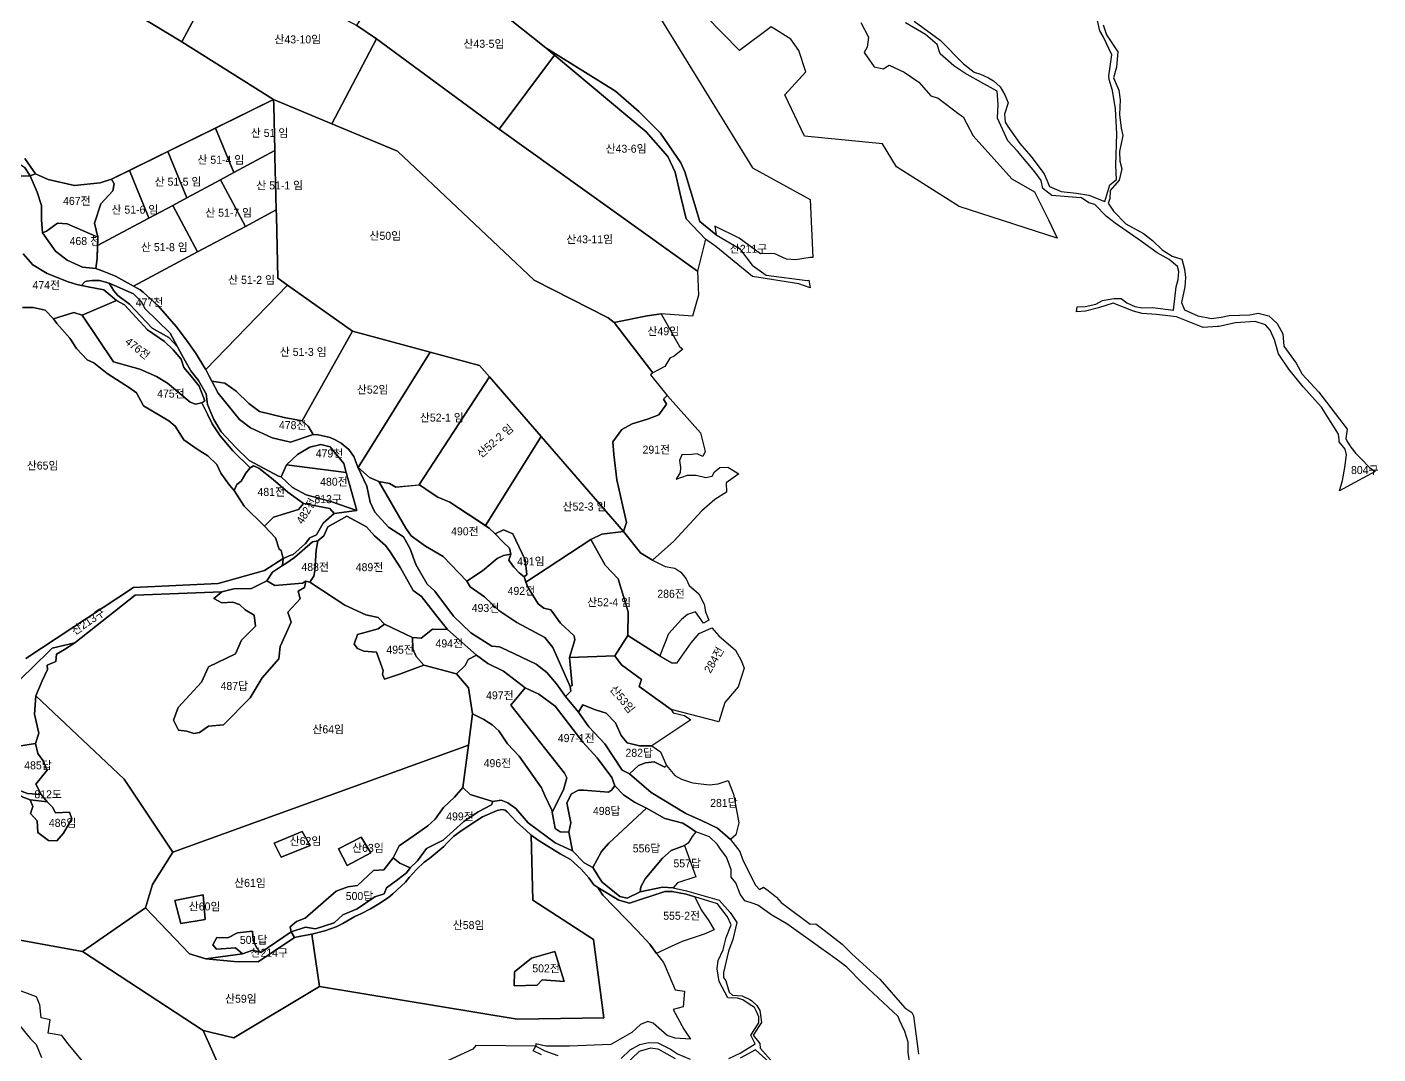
# Model space of a CAD drawing. Header units: metres. Extents: x 425810 to 429904, y 275710 to 280356.
# Drawn here: x 429060 to 429904, y 276705 to 277347 of the extents above; entities that cross this region are included whole.
import ezdxf

# ---------------------------------------------------------------- set-up
doc = ezdxf.new("R2010")
doc.units = ezdxf.units.M
doc.layers.add('00_지번', color=6, linetype='Continuous')
doc.layers.add('00_지적', color=6, linetype='Continuous')
doc.styles.get("Standard").update_dxf_attribs({"font": ''})
doc.styles.get('Standard').set_extended_font_data('Gulim')

msp = doc.modelspace()

# ---------------------------------------------------------------- linework, layer by layer
at = {"layer": '00_지적', "linetype": 'Continuous', "flags": 128}
for points in [[(429174.48, 277396.73), (429184.98, 277390.99), (429156.31, 277337.44), (429108.51, 277366.6), (429135.3, 277418.18), (429174.48, 277396.73)], [(429298.59, 277401.66), (429383.93, 277333.75), (429389.29, 277329.27), (429354.68, 277282.9), (429278.06, 277339.38), (429265.77, 277347.63), (429298.59, 277401.66)], [(429184.98, 277390.99), (429265.77, 277347.63), (429278.06, 277339.38), (429250.13, 277286.38), (429213.75, 277301.47), (429156.31, 277337.44), (429184.98, 277390.99)], [(429278.06, 277339.38), (429354.68, 277282.9), (429478.66, 277194.33), (429479.23, 277179.27), (429475.43, 277166.16), (429455.87, 277167.65), (429447.09, 277166.34), (429426.64, 277162.32), (429422.77, 277165.04), (429376.58, 277188.56), (429291.21, 277269.34), (429250.13, 277286.38), (429278.06, 277339.38)], [(429389.29, 277329.27), (429383.93, 277333.75), (429427.37, 277306.65), (429442.25, 277293.78), (429455.56, 277280.55), (429468.21, 277262.04), (429470.63, 277256.27), (429480.07, 277225.38), (429490.32, 277216.96), (429504.81, 277208.49), (429512.81, 277198.07), (429521.56, 277191.83), (429547.19, 277188.49), (429548.1, 277188.56), (429549.11, 277183.87), (429541.9, 277186.45), (429513.01, 277190.99), (429490, 277209.62), (429483.57, 277214.22), (429471.51, 277226.88), (429468.22, 277240.77), (429464.69, 277256.15), (429460.1, 277265.87), (429446.5, 277281.39), (429389.29, 277329.27)], [(429354.68, 277282.9), (429389.29, 277329.27), (429446.5, 277281.39), (429460.1, 277265.87), (429464.69, 277256.15), (429468.22, 277240.77), (429471.51, 277226.88), (429483.57, 277214.22), (429478.66, 277194.33), (429354.68, 277282.9)], [(429177.51, 277283.68), (429213.75, 277301.47), (429213.83, 277297.97), (429214.51, 277269.56), (429188.96, 277255.87), (429177.51, 277283.68)], [(429214.51, 277269.56), (429213.83, 277297.97), (429213.75, 277301.47), (429250.13, 277286.38), (429291.21, 277269.34), (429376.58, 277188.56), (429422.77, 277165.04), (429426.64, 277162.32), (429450.79, 277130.84), (429449.32, 277129.55), (429459.67, 277116.71), (429457.31, 277114.36), (429459.19, 277111.16), (429454.52, 277104.56), (429447.33, 277101.83), (429437.71, 277098.83), (429431.43, 277095.33), (429425.67, 277087.67), (429426.35, 277079.87), (429428.26, 277063.99), (429434.32, 277037.22), (429432.27, 277031.7), (429380.85, 277091.02), (429348.63, 277128.19), (429342.36, 277135.43), (429311.67, 277143.69), (429263.03, 277156.78), (429222.45, 277185.57), (429216.42, 277189.85), (429215.49, 277228.92), (429215.4, 277232.54), (429214.6, 277265.89), (429214.56, 277267.72), (429214.51, 277269.56)], [(429147.63, 277269), (429177.51, 277283.68), (429188.96, 277255.87), (429180.55, 277251.37), (429159.54, 277240.12), (429159.53, 277240.11), (429147.63, 277269)], [(429123.59, 277257.2), (429147.63, 277269), (429159.53, 277240.11), (429150.68, 277235.38), (429135.86, 277227.44), (429135.24, 277228.95), (429123.59, 277257.2)], [(429180.55, 277251.37), (429188.96, 277255.87), (429214.51, 277269.56), (429214.56, 277267.72), (429214.6, 277265.89), (429215.4, 277232.54), (429196.13, 277222.26), (429180.55, 277251.37)], [(429061.7, 277253.88), (429064.88, 277255.16), (429072.81, 277251.64), (429089.27, 277247.84), (429105.38, 277249.48), (429112.41, 277251.71), (429114.19, 277248.82), (429113.22, 277244.5), (429105.69, 277236.31), (429101.9, 277224.31), (429103.87, 277215.43), (429084.78, 277223.81), (429078.74, 277224.36), (429071.81, 277219.36), (429069.28, 277218.25), (429068.78, 277226.44), (429068.62, 277235.33), (429065.94, 277243.64), (429061.7, 277253.88)], [(429135.86, 277227.44), (429103.71, 277210.23), (429103.87, 277215.43), (429101.9, 277224.31), (429105.69, 277236.31), (429113.22, 277244.5), (429114.19, 277248.82), (429112.41, 277251.71), (429123.59, 277257.2), (429135.24, 277228.95), (429135.86, 277227.44)], [(429150.68, 277235.38), (429159.53, 277240.11), (429159.54, 277240.12), (429180.55, 277251.37), (429196.13, 277222.26), (429166.26, 277206.27), (429150.68, 277235.38)], [(429103.71, 277210.23), (429135.86, 277227.44), (429150.68, 277235.38), (429166.26, 277206.27), (429126.2, 277184.82), (429114.85, 277191.07), (429106.69, 277194.57), (429102.65, 277196.05), (429103.47, 277202.12), (429103.71, 277210.23)], [(429126.2, 277184.82), (429166.26, 277206.27), (429196.13, 277222.26), (429215.4, 277232.54), (429215.49, 277228.92), (429216.42, 277189.85), (429222.45, 277185.57), (429171.45, 277132.84), (429171.27, 277133.17), (429164.83, 277143.33), (429159.28, 277151.28), (429152.77, 277159.63), (429141.6, 277172.64), (429132.27, 277181.14), (429130.3, 277182.55), (429126.2, 277184.82)], [(429103.87, 277215.43), (429103.47, 277202.12), (429102.65, 277196.05), (429094.37, 277196.75), (429084.74, 277201.07), (429077.49, 277206.78), (429069.28, 277218.25), (429071.81, 277219.36), (429078.74, 277224.36), (429084.78, 277223.81), (429103.87, 277215.43)], [(429110.95, 277186.81), (429113.83, 277182.1), (429116.39, 277179), (429123.71, 277173.6), (429137.77, 277158.66), (429148.22, 277152.83), (429153.66, 277147.08), (429156.63, 277141.53), (429162.08, 277132.07), (429164.27, 277129.04), (429166.84, 277126.05), (429171.61, 277117.61), (429172.41, 277111.06), (429176.36, 277101.7), (429180.87, 277093.97), (429189.91, 277084.43), (429198.53, 277076.03), (429216.72, 277066.34), (429218.56, 277065.75), (429225.5, 277059.06), (429234.14, 277054.65), (429249.44, 277050.43), (429265.73, 277044.69), (429251.48, 277042.96), (429248.89, 277046.02), (429232.47, 277049.08), (429222.61, 277056.25), (429213.5, 277064.21), (429204.55, 277071.29), (429201.12, 277072.61), (429199.08, 277071.46), (429188.33, 277082.06), (429180.33, 277091.35), (429175.26, 277098.94), (429172.7, 277104.54), (429168.93, 277112.05), (429170.68, 277113.33), (429167.3, 277122.4), (429162.21, 277128.75), (429157.56, 277134.18), (429155.96, 277139.22), (429150.97, 277145.11), (429145.46, 277150.33), (429134.86, 277157.54), (429120.57, 277173.19), (429115.67, 277175.92), (429107.6, 277182.67), (429097.86, 277184.43), (429093.69, 277185.39), (429095.8, 277187.6), (429096.91, 277188.08), (429100.36, 277188.47), (429105.05, 277188.37), (429110.95, 277186.81)], [(429153.66, 277147.08), (429148.22, 277152.83), (429137.77, 277158.66), (429123.71, 277173.6), (429116.39, 277179), (429113.83, 277182.1), (429110.95, 277186.81), (429126.16, 277180.19), (429131.2, 277175.13), (429133.28, 277170.97), (429149.06, 277155.53), (429153.66, 277147.08)], [(429171.45, 277132.84), (429222.45, 277185.57), (429263.03, 277156.78), (429231.59, 277100.84), (429220.33, 277102.89), (429204.96, 277106.62), (429198.35, 277111.6), (429190.33, 277119.26), (429183.22, 277124.3), (429175.2, 277125.58), (429171.45, 277132.84)], [(429094.15, 277166.7), (429115.67, 277175.92), (429120.57, 277173.19), (429134.86, 277157.54), (429145.46, 277150.33), (429150.97, 277145.11), (429155.96, 277139.22), (429157.56, 277134.18), (429162.21, 277128.75), (429167.3, 277122.4), (429170.68, 277113.33), (429168.93, 277112.05), (429164.9, 277111.18), (429161.63, 277112.49), (429147.35, 277124.3), (429140.66, 277128.41), (429130.08, 277132.98), (429113.64, 277137.73), (429094.15, 277166.7)], [(429094.15, 277166.7), (429113.64, 277137.73), (429130.08, 277132.98), (429140.66, 277128.41), (429147.35, 277124.3), (429161.63, 277112.49), (429164.9, 277111.18), (429168.93, 277112.05), (429172.7, 277104.54), (429175.26, 277098.94), (429180.33, 277091.35), (429188.33, 277082.06), (429199.08, 277071.46), (429196.34, 277068.01), (429193.5, 277063.21), (429190.73, 277061.08), (429189.1, 277057.33), (429186.1, 277060.53), (429180.78, 277068.05), (429178.28, 277073.51), (429172.71, 277078.95), (429165.99, 277083.01), (429157.72, 277088.9), (429152.2, 277097.45), (429148.21, 277100.71), (429132.45, 277110.2), (429127.98, 277118.36), (429123.71, 277121.5), (429109.72, 277130.45), (429101.46, 277136.99), (429097.29, 277139), (429090.62, 277145.91), (429086.33, 277152.53), (429078.33, 277161.61), (429076.27, 277164.57), (429088.88, 277168.37), (429094.15, 277166.7)], [(429426.64, 277162.32), (429447.09, 277166.34), (429455.87, 277167.65), (429467.32, 277147.22), (429469.51, 277145.52), (429464.11, 277141.14), (429461.29, 277139.97), (429458.19, 277134.69), (429450.79, 277130.84), (429426.64, 277162.32)], [(429231.59, 277100.84), (429263.03, 277156.78), (429311.67, 277143.69), (429266.59, 277071.74), (429266.45, 277071.87), (429263.9, 277078.44), (429260.76, 277082.85), (429255.88, 277086.91), (429252.12, 277088.98), (429249, 277090.38), (429241.66, 277092.05), (429238.46, 277092.18), (429235.33, 277097.47), (429231.59, 277100.84)], [(429266.59, 277071.74), (429311.67, 277143.69), (429342.36, 277135.43), (429348.63, 277128.19), (429304.58, 277060.72), (429290.02, 277059.34), (429286.13, 277061.58), (429279.54, 277062.82), (429273.71, 277065.39), (429266.59, 277071.74)], [(429231.59, 277100.84), (429235.33, 277097.47), (429238.46, 277092.18), (429224.22, 277087.57), (429212.9, 277090.26), (429199.29, 277096.38), (429192.34, 277101.68), (429179.04, 277118.15), (429175.2, 277125.58), (429183.22, 277124.3), (429190.33, 277119.26), (429198.35, 277111.6), (429204.96, 277106.62), (429220.33, 277102.89), (429231.59, 277100.84)], [(429346.09, 277035.43), (429323.83, 277049.92), (429316.26, 277053.1), (429312.28, 277055.91), (429304.99, 277060.76), (429304.58, 277060.72), (429348.63, 277128.19), (429380.85, 277091.02), (429346.09, 277035.43)], [(429459.67, 277116.71), (429459.96, 277116.38), (429480.48, 277093.4), (429483.5, 277081.6), (429481.91, 277078.43), (429478.41, 277080.16), (429474.99, 277079.68), (429468.89, 277079.46), (429467.38, 277075.97), (429468.01, 277071.62), (429467.7, 277068.53), (429465.33, 277064.39), (429472.32, 277066.95), (429477.74, 277066.91), (429483.76, 277065.32), (429487.77, 277066.34), (429489.23, 277068.91), (429492.59, 277071.61), (429497.53, 277071.81), (429504.35, 277067.62), (429496.52, 277062.17), (429496.64, 277056.19), (429489.38, 277051.56), (429481.42, 277044.51), (429463.76, 277025.74), (429450.57, 277013.87), (429442.97, 277018.42), (429432.27, 277031.7), (429434.32, 277037.22), (429428.26, 277063.99), (429426.35, 277079.87), (429425.67, 277087.67), (429431.43, 277095.33), (429437.71, 277098.83), (429447.33, 277101.83), (429454.52, 277104.56), (429459.19, 277111.16), (429457.31, 277114.36), (429459.67, 277116.71)], [(429346.09, 277035.43), (429380.85, 277091.02), (429432.27, 277031.7), (429418.78, 277030.03), (429411.88, 277026.78), (429411.89, 277026.7), (429371.45, 277000.13), (429370.24, 277003.44), (429372.06, 277004.79), (429370.93, 277013.93), (429363.2, 277030.2), (429357.43, 277032.65), (429352.17, 277030.17), (429348.49, 277033.86), (429346.09, 277035.43)], [(429259.1, 277068.58), (429221.8, 277073.22), (429228.71, 277079.85), (429236.46, 277084.3), (429243.15, 277085.97), (429249.13, 277084.6), (429257.69, 277074.24), (429259.1, 277068.58)], [(429189.1, 277057.33), (429190.73, 277061.08), (429193.5, 277063.21), (429196.34, 277068.01), (429199.08, 277071.46), (429201.12, 277072.61), (429204.55, 277071.29), (429213.5, 277064.21), (429222.61, 277056.25), (429232.47, 277049.08), (429229.35, 277045.45), (429213.71, 277040.7), (429208.01, 277035.04), (429195.39, 277047.42), (429189.1, 277057.33)], [(429221.8, 277073.22), (429259.1, 277068.58), (429265.73, 277044.69), (429249.44, 277050.43), (429234.14, 277054.65), (429225.5, 277059.06), (429218.56, 277065.75), (429221.8, 277073.22)], [(429279.54, 277062.82), (429296.3, 277033.82), (429299.6, 277029), (429308.67, 277022.43), (429319.73, 277016.11), (429334.58, 277000.72), (429336.61, 276997.03), (429345.58, 276990.84), (429354.41, 276982.32), (429365.78, 276974.9), (429383.25, 276965.37), (429388.21, 276959.17), (429399.06, 276934.96), (429399.5, 276931.92), (429396.11, 276928.56), (429390.56, 276936.45), (429384.42, 276943.56), (429377.78, 276948.81), (429359.56, 276957.63), (429354.86, 276959.56), (429350.12, 276960.03), (429337, 276968.39), (429326.21, 276978.78), (429314.38, 276994.48), (429309.62, 276998.72), (429302.64, 277011.13), (429299.07, 277020.91), (429294.97, 277028.42), (429285.44, 277034.31), (429277.07, 277043.68), (429274.17, 277050), (429271.99, 277059.96), (429266.45, 277071.87), (429273.71, 277065.39), (429279.54, 277062.82)], [(429279.54, 277062.82), (429286.13, 277061.58), (429290.02, 277059.34), (429304.99, 277060.76), (429312.28, 277055.91), (429316.26, 277053.1), (429323.83, 277049.92), (429348.49, 277033.86), (429352.17, 277030.17), (429357, 277025.14), (429361.12, 277021.19), (429361.93, 277017.51), (429357.49, 277016.65), (429353.44, 277014.8), (429344.22, 277007.04), (429334.58, 277000.72), (429319.73, 277016.11), (429308.67, 277022.43), (429299.6, 277029), (429296.3, 277033.82), (429279.54, 277062.82)], [(429251.48, 277042.96), (429244.73, 277036.86), (429240.48, 277029.66), (429236.47, 277027.82), (429233.64, 277024.09), (429225.81, 277017.08), (429224.42, 277016.81), (429219.7, 277014.85), (429218.42, 277019.79), (429217.27, 277020.61), (429214.97, 277027.67), (429208.01, 277035.04), (429213.71, 277040.7), (429229.35, 277045.45), (429232.47, 277049.08), (429248.89, 277046.02), (429251.48, 277042.96)], [(429241.4, 277025.8), (429245.15, 277028.92), (429247.62, 277034.66), (429259.44, 277041.32), (429271.84, 277034.58), (429276.85, 277029.02), (429283.6, 277022.95), (429286.5, 277018.9), (429293.02, 277009.07), (429300.93, 276994.84), (429306.06, 276991), (429314.84, 276979.81), (429322.45, 276970.48), (429312.95, 276970.67), (429305.84, 276965.15), (429300.49, 276965.46), (429283.05, 276973.84), (429279.16, 276977.96), (429271.36, 276979.55), (429258.19, 276985.57), (429236.46, 277000.01), (429238.93, 277003.84), (429239.54, 277007.09), (429240.37, 277019.96), (429241.4, 277025.8)], [(429352.17, 277030.17), (429357.43, 277032.65), (429363.2, 277030.2), (429370.93, 277013.93), (429372.06, 277004.79), (429370.24, 277003.44), (429367.2, 277005.81), (429363.94, 277009.43), (429360.71, 277013.82), (429361.93, 277017.51), (429361.12, 277021.19), (429357, 277025.14), (429352.17, 277030.17)], [(429450.57, 277013.87), (429458.42, 277009.78), (429464.41, 277008.7), (429468.21, 277006.29), (429471.49, 277002.11), (429473.42, 276997.94), (429479.45, 276992.83), (429482.8, 276986.3), (429483.65, 276981.57), (429485.6, 276976.36), (429482.3, 276974.43), (429477.33, 276981.55), (429472.28, 276979.87), (429468.63, 276976.78), (429460.54, 276967.77), (429455.02, 276954.07), (429435.08, 276966.78), (429435.37, 276981.6), (429429.14, 277002.21), (429420.86, 277010.57), (429411.89, 277026.7), (429411.88, 277026.78), (429418.78, 277030.03), (429432.27, 277031.7), (429442.97, 277018.42), (429450.57, 277013.87)], [(429219.32, 277010.37), (429221.37, 277011.69), (429226.72, 277015.48), (429238.1, 277025.14), (429241.4, 277025.8), (429240.37, 277019.96), (429239.54, 277007.09), (429238.93, 277003.84), (429236.46, 277000.01), (429233.8, 277000.63), (429231.73, 276999.31), (429214.47, 276998), (429209.53, 277000.82), (429213.05, 277006.33), (429219.32, 277010.37)], [(429371.45, 277000.13), (429411.89, 277026.7), (429420.86, 277010.57), (429429.14, 277002.21), (429435.37, 276981.6), (429435.08, 276966.78), (429426.94, 276954.07), (429398.7, 276953.05), (429401.99, 276963.92), (429401.63, 276966.41), (429393.07, 276974.47), (429387.07, 276982.85), (429382.65, 276983.85), (429378.98, 276986.51), (429372.49, 276997.3), (429371.45, 277000.13)], [(429361.93, 277017.51), (429360.71, 277013.82), (429363.94, 277009.43), (429367.2, 277005.81), (429370.24, 277003.44), (429372.49, 276997.3), (429378.98, 276986.51), (429382.65, 276983.85), (429387.07, 276982.85), (429393.07, 276974.47), (429401.63, 276966.41), (429401.99, 276963.92), (429398.7, 276953.05), (429400.28, 276935.44), (429399.06, 276934.96), (429388.21, 276959.17), (429383.25, 276965.37), (429365.78, 276974.9), (429354.41, 276982.32), (429345.58, 276990.84), (429336.61, 276997.03), (429334.58, 277000.72), (429344.22, 277007.04), (429353.44, 277014.8), (429357.49, 277016.65), (429361.93, 277017.51)], [(429236.46, 277000.01), (429258.19, 276985.57), (429271.36, 276979.55), (429279.16, 276977.96), (429283.05, 276973.84), (429279, 276970.92), (429266.23, 276967.41), (429264.13, 276961.2), (429266.13, 276958.51), (429270.08, 276957.01), (429278.11, 276956.24), (429282.27, 276944.78), (429281.77, 276942.28), (429282.99, 276939.49), (429292.35, 276942.65), (429307.59, 276948.23), (429328.04, 276942.69), (429335.51, 276934.06), (429337.95, 276917.83), (429335.43, 276898.3), (429150.68, 276831.46), (429120.37, 276877.05), (429065.23, 276929.02), (429069.02, 276938.45), (429072.45, 276945.45), (429072.26, 276948.09), (429077.57, 276950.52), (429078.15, 276955.12), (429082.98, 276957.91), (429089.45, 276962.16), (429127.17, 276991.82), (429181.44, 276994.02), (429176.49, 276989.93), (429181.3, 276987.18), (429188.17, 276987.6), (429192.47, 276986.18), (429195.96, 276982.66), (429201.52, 276979.46), (429202.41, 276972.47), (429193.72, 276963.78), (429190.01, 276955.22), (429173.12, 276947.09), (429168.58, 276937.48), (429154.02, 276921.84), (429151.24, 276913.83), (429154.34, 276907.49), (429159.45, 276907.03), (429163.94, 276905.44), (429167.43, 276906.21), (429173.04, 276910.12), (429182.33, 276910.97), (429199.12, 276927.7), (429206.68, 276940.33), (429217.02, 276952.04), (429217.87, 276959.83), (429224.64, 276975.1), (429222.55, 276981.29), (429230.29, 276989.67), (429229.15, 276994.32), (429233.01, 276996.7), (429233.8, 277000.63), (429236.46, 277000.01)], [(429233.8, 277000.63), (429233.01, 276996.7), (429229.15, 276994.32), (429230.29, 276989.67), (429222.55, 276981.29), (429224.64, 276975.1), (429217.87, 276959.83), (429217.02, 276952.04), (429206.68, 276940.33), (429199.12, 276927.7), (429182.33, 276910.97), (429173.04, 276910.12), (429167.43, 276906.21), (429163.94, 276905.44), (429159.45, 276907.03), (429154.34, 276907.49), (429151.24, 276913.83), (429154.02, 276921.84), (429168.58, 276937.48), (429173.12, 276947.09), (429190.01, 276955.22), (429193.72, 276963.78), (429202.41, 276972.47), (429201.52, 276979.46), (429195.96, 276982.66), (429192.47, 276986.18), (429188.17, 276987.6), (429181.3, 276987.18), (429176.49, 276989.93), (429181.44, 276994.02), (429188.99, 276995.83), (429199.91, 276996.16), (429209.53, 277000.82), (429214.47, 276998), (429231.73, 276999.31), (429233.8, 277000.63)], [(429300.49, 276965.46), (429300.64, 276958.42), (429302.88, 276953.69), (429307.59, 276948.23), (429292.35, 276942.65), (429282.99, 276939.49), (429281.77, 276942.28), (429282.27, 276944.78), (429278.11, 276956.24), (429270.08, 276957.01), (429266.13, 276958.51), (429264.13, 276961.2), (429266.23, 276967.41), (429279, 276970.92), (429283.05, 276973.84), (429300.49, 276965.46)], [(429322.45, 276970.48), (429340.53, 276954.4), (429335.37, 276951.79), (429333.35, 276947.89), (429328.04, 276942.69), (429307.59, 276948.23), (429302.88, 276953.69), (429300.64, 276958.42), (429300.49, 276965.46), (429305.84, 276965.15), (429312.95, 276970.67), (429322.45, 276970.48)], [(429491.88, 276966.52), (429502.37, 276957.47), (429505.97, 276951.07), (429507.85, 276946.28), (429504.05, 276934.7), (429495.65, 276924.96), (429491.98, 276912.75), (429462.06, 276920.51), (429442.12, 276934.87), (429443.55, 276939.28), (429431.17, 276948.47), (429426.94, 276954.07), (429435.08, 276966.78), (429455.02, 276954.07), (429462.52, 276949.6), (429465.99, 276949.54), (429474.73, 276962.19), (429479.56, 276967.89), (429487.57, 276971.6), (429491.88, 276966.52)], [(429065.23, 276929.02), (429064.39, 276917.51), (429067.09, 276905.7), (429065.01, 276899.28), (429054.42, 276897.58), (429050.68, 276899.98), (429042.27, 276906.9), (429039.66, 276915.46), (429041.47, 276923.34), (429046.07, 276927.29), (429053.25, 276937.45), (429062.31, 276945.8), (429075.36, 276958.71), (429089.45, 276962.16), (429082.98, 276957.91), (429078.15, 276955.12), (429077.57, 276950.52), (429072.26, 276948.09), (429072.45, 276945.45), (429069.02, 276938.45), (429065.23, 276929.02)], [(429340.53, 276954.4), (429347.53, 276949.17), (429357.49, 276944.44), (429370.92, 276933.94), (429362, 276923.21), (429395.53, 276880.65), (429396.87, 276877.81), (429394.79, 276870.33), (429387.79, 276856.34), (429387.56, 276857.59), (429383.13, 276866.73), (429381.05, 276871.66), (429367.17, 276891.38), (429359.93, 276899.02), (429354.38, 276907.23), (429350.26, 276910.97), (429345.01, 276914.17), (429337.95, 276917.83), (429335.51, 276934.06), (429328.04, 276942.69), (429333.35, 276947.89), (429335.37, 276951.79), (429340.53, 276954.4)], [(429398.7, 276953.05), (429426.94, 276954.07), (429431.17, 276948.47), (429443.55, 276939.28), (429442.12, 276934.87), (429462.06, 276920.51), (429463.31, 276918.44), (429470.57, 276916.71), (429474.36, 276914.11), (429450.16, 276897.79), (429442.43, 276897.9), (429434.73, 276899.72), (429430.82, 276904.33), (429427.42, 276912.09), (429421.57, 276918.17), (429414.96, 276920.19), (429407.04, 276923.41), (429404.32, 276918.85), (429396.11, 276928.56), (429399.5, 276931.92), (429399.06, 276934.96), (429400.28, 276935.44), (429398.7, 276953.05)], [(429370.92, 276933.94), (429379.57, 276930.02), (429389.64, 276922.58), (429406.98, 276899.99), (429415.96, 276890.32), (429425.02, 276877.93), (429426.87, 276872.89), (429424.92, 276870.12), (429422.92, 276868.84), (429407.35, 276870.19), (429404.2, 276870.15), (429399.87, 276867.78), (429396.87, 276862.19), (429399.51, 276849.61), (429398.16, 276843.91), (429392.85, 276844.03), (429389.65, 276846.26), (429387.79, 276856.34), (429394.79, 276870.33), (429396.87, 276877.81), (429395.53, 276880.65), (429362, 276923.21), (429370.92, 276933.94)], [(429450.16, 276897.79), (429455.51, 276894.06), (429459.2, 276885.45), (429458.15, 276884.47), (429451.59, 276887.85), (429446.14, 276887.18), (429441.67, 276885.49), (429436.06, 276880.38), (429431.59, 276882.6), (429420.7, 276899.06), (429410.74, 276909.74), (429404.32, 276918.85), (429407.04, 276923.41), (429414.96, 276920.19), (429421.57, 276918.17), (429427.42, 276912.09), (429430.82, 276904.33), (429434.73, 276899.72), (429442.43, 276897.9), (429450.16, 276897.79)], [(429337.95, 276917.83), (429345.01, 276914.17), (429350.26, 276910.97), (429354.38, 276907.23), (429359.93, 276899.02), (429367.17, 276891.38), (429381.05, 276871.66), (429383.13, 276866.73), (429387.56, 276857.59), (429387.79, 276856.34), (429389.65, 276846.26), (429392.85, 276844.03), (429398.16, 276843.91), (429400.55, 276832.25), (429389.58, 276837.13), (429372.89, 276849.66), (429365.13, 276858.57), (429360.18, 276862.27), (429355.83, 276863.84), (429350.66, 276862.93), (429336.47, 276867.41), (429332, 276871.74), (429335.43, 276898.3), (429337.95, 276917.83)], [(429038.45, 276903.4), (429041.27, 276904.28), (429042.59, 276896.36), (429048.64, 276877.98), (429053.97, 276870.42), (429059.87, 276868.1), (429068.43, 276867.32), (429072.18, 276862.83), (429061.65, 276863.97), (429056.52, 276866.03), (429054.19, 276867.56), (429052.64, 276869.05), (429048.71, 276874.04), (429044.6, 276880.7), (429040.4, 276894.17), (429038.45, 276903.4)], [(429042.27, 276906.9), (429050.68, 276899.98), (429054.42, 276897.58), (429065.01, 276899.28), (429066.34, 276893.04), (429069.67, 276888.35), (429072.16, 276882.69), (429065.09, 276873.95), (429068.43, 276867.32), (429059.87, 276868.1), (429053.97, 276870.42), (429048.64, 276877.98), (429042.59, 276896.36), (429041.27, 276904.28), (429042.27, 276906.9)], [(429335.43, 276898.3), (429332, 276871.74), (429326.77, 276865.75), (429319.84, 276859.2), (429314.6, 276851.97), (429310.05, 276847.78), (429301, 276841.33), (429292.29, 276835.42), (429288.49, 276827.75), (429282.7, 276820.45), (429276.25, 276820), (429266.1, 276810.47), (429260.21, 276809.67), (429252.73, 276807.09), (429233.42, 276790.06), (429228.03, 276788.06), (429224.02, 276784.75), (429224.71, 276781.68), (429205.84, 276768.67), (429203.31, 276771.44), (429201.07, 276776.29), (429200.65, 276781.96), (429191.22, 276781.1), (429185.19, 276777.94), (429178.16, 276778), (429175.81, 276773.48), (429178.08, 276770.77), (429190.02, 276771.56), (429194.3, 276767.91), (429171.38, 276764.82), (429161.21, 276767.8), (429133.65, 276796.69), (429137.96, 276811.26), (429150.68, 276831.46), (429335.43, 276898.3)], [(429459.2, 276885.45), (429464.37, 276879.36), (429468.57, 276876.95), (429474.27, 276875.15), (429475.65, 276874.72), (429485.86, 276873.43), (429491.6, 276874.03), (429497.82, 276876.18), (429501.05, 276867.68), (429504.35, 276849.69), (429502.47, 276842.14), (429499.32, 276839.31), (429491.15, 276846.35), (429481.18, 276851.2), (429471.28, 276855.51), (429449.74, 276868.56), (429436.06, 276880.38), (429441.67, 276885.49), (429446.14, 276887.18), (429451.59, 276887.85), (429458.15, 276884.47), (429459.2, 276885.45)], [(429332, 276871.74), (429336.47, 276867.41), (429350.66, 276862.93), (429349.79, 276860.94), (429341.61, 276856.49), (429332.69, 276850.45), (429319.6, 276838.83), (429309.3, 276833.76), (429303.6, 276826.03), (429298.99, 276821.57), (429292.51, 276824.58), (429288.49, 276827.75), (429292.29, 276835.42), (429301, 276841.33), (429310.05, 276847.78), (429314.6, 276851.97), (429319.84, 276859.2), (429326.77, 276865.75), (429332, 276871.74)], [(429426.87, 276872.89), (429432.36, 276867.27), (429439.29, 276862.57), (429446.73, 276858.78), (429423.16, 276837.01), (429418.69, 276831.73), (429413.21, 276821.89), (429407.75, 276824.75), (429400.55, 276832.25), (429398.16, 276843.91), (429399.51, 276849.61), (429396.87, 276862.19), (429399.87, 276867.78), (429404.2, 276870.15), (429407.35, 276870.19), (429422.92, 276868.84), (429424.92, 276870.12), (429426.87, 276872.89)], [(429061.65, 276863.97), (429072.18, 276862.83), (429075.6, 276859.5), (429077.42, 276855.98), (429086.1, 276856.27), (429087.76, 276852.22), (429082.44, 276843.25), (429078.25, 276838.37), (429073.17, 276838.61), (429066.42, 276843.74), (429066.08, 276850.89), (429061.78, 276855.49), (429063.37, 276859.93), (429061.65, 276863.97)], [(429237.54, 276780.17), (429245.66, 276782.25), (429252.74, 276784.84), (429257.1, 276786.79), (429264.41, 276791.16), (429268.66, 276793.01), (429274.25, 276796), (429279.52, 276799.05), (429285.47, 276803.08), (429288.27, 276805.44), (429296.19, 276812.65), (429298.53, 276815.65), (429302.96, 276820.64), (429307.75, 276825.14), (429311.42, 276827.66), (429320.07, 276834.9), (429322.38, 276837.43), (429326.43, 276841.29), (429330.03, 276843.99), (429336.52, 276848.48), (429344.34, 276853.35), (429353.33, 276857.39), (429356.44, 276858.07), (429358.33, 276857.62), (429359.73, 276856.5), (429362.36, 276853.72), (429365.58, 276850.29), (429371.64, 276844.99), (429374.37, 276842.25), (429374.63, 276842.06), (429375.73, 276801.47), (429413.69, 276776.81), (429420.07, 276727.88), (429365.92, 276727.13), (429242.44, 276747.46), (429237.54, 276780.17)], [(429446.73, 276858.78), (429458.13, 276852.48), (429469.42, 276849.51), (429473.45, 276846.91), (429477.51, 276844.01), (429475.34, 276841.2), (429472.84, 276836.95), (429470.43, 276835.48), (429462.21, 276832.4), (429456.66, 276827.55), (429445.93, 276814.7), (429443.17, 276809.67), (429442.82, 276806.58), (429434.6, 276802.68), (429430.16, 276803.79), (429419.02, 276812.61), (429416.19, 276816.92), (429416.03, 276817.17), (429413.21, 276821.89), (429418.69, 276831.73), (429423.16, 276837.01), (429446.73, 276858.78)], [(429218.46, 276828.26), (429214.18, 276836.96), (429231.55, 276844.25), (429236.61, 276835.58), (429218.46, 276828.26)], [(429218.46, 276828.26), (429236.61, 276835.58), (429231.55, 276844.25), (429214.18, 276836.96), (429218.46, 276828.26)], [(429259.64, 276822.96), (429254.38, 276833.38), (429268.5, 276840.68), (429274.54, 276831), (429259.64, 276822.96)], [(429259.64, 276822.96), (429274.54, 276831), (429268.5, 276840.68), (429254.38, 276833.38), (429259.64, 276822.96)], [(429288.49, 276827.75), (429292.51, 276824.58), (429298.99, 276821.57), (429296.86, 276818.57), (429291.45, 276814.32), (429284.31, 276809.17), (429282.89, 276805.46), (429276.92, 276803.44), (429265.96, 276795.9), (429257.04, 276792.2), (429251.48, 276787.18), (429239.82, 276783.54), (429233.65, 276784.48), (429224.71, 276781.68), (429224.02, 276784.75), (429228.03, 276788.06), (429233.42, 276790.06), (429252.73, 276807.09), (429260.21, 276809.67), (429266.1, 276810.47), (429276.25, 276820), (429282.7, 276820.45), (429288.49, 276827.75)], [(429474.59, 276824.14), (429477.61, 276815.97), (429466.2, 276812.19), (429463.41, 276809.06), (429456.69, 276809.49), (429442.82, 276806.58), (429443.17, 276809.67), (429445.93, 276814.7), (429456.66, 276827.55), (429462.21, 276832.4), (429470.43, 276835.48), (429474.59, 276824.14)], [(429155.75, 276786.79), (429152.05, 276801.19), (429169.66, 276804.71), (429170.97, 276789.41), (429155.75, 276786.79)], [(429155.75, 276786.79), (429170.97, 276789.41), (429169.66, 276804.71), (429152.05, 276801.19), (429155.75, 276786.79)], [(429476.92, 276803.55), (429480.88, 276795.35), (429485.78, 276788.44), (429488.98, 276782.82), (429482.88, 276780.22), (429469.08, 276775.55), (429459.88, 276771.51), (429452.92, 276768.08), (429448.92, 276773.83), (429441.13, 276782.31), (429419.36, 276804.49), (429416.35, 276809.28), (429416.31, 276809.39), (429429.44, 276801.37), (429436.22, 276799.48), (429458.13, 276806.77), (429462.84, 276806.76), (429471.58, 276805.18), (429476.92, 276803.55)], [(429237.54, 276780.17), (429242.44, 276747.46), (429188.88, 276715.51), (429169.65, 276719.96), (429094.25, 276769.31), (429133.65, 276796.69), (429161.21, 276767.8), (429171.38, 276764.82), (429189.01, 276763.11), (429204.08, 276762.82), (429226.84, 276778.1), (429230.72, 276778.98), (429237.54, 276780.17)], [(429224.71, 276781.68), (429226.84, 276778.1), (429204.08, 276762.82), (429189.01, 276763.11), (429171.38, 276764.82), (429194.3, 276767.91), (429200.86, 276770.22), (429205.84, 276768.67), (429224.71, 276781.68)], [(429194.3, 276767.91), (429190.02, 276771.56), (429178.08, 276770.77), (429175.81, 276773.48), (429178.16, 276778), (429185.19, 276777.94), (429191.22, 276781.1), (429200.65, 276781.96), (429201.07, 276776.29), (429203.31, 276771.44), (429205.84, 276768.67), (429200.86, 276770.22), (429194.3, 276767.91)], [(429364.13, 276747.83), (429364.27, 276756.63), (429374.85, 276765.23), (429389.55, 276769.38), (429395.29, 276750.51), (429381.55, 276751.55), (429378.53, 276748.38), (429364.13, 276747.83)], [(429364.13, 276747.83), (429378.53, 276748.38), (429381.55, 276751.55), (429395.29, 276750.51), (429389.55, 276769.38), (429374.85, 276765.23), (429364.27, 276756.63), (429364.13, 276747.83)]]:
    msp.add_lwpolyline(points, close=True, dxfattribs=at)
for points in [[(429455.43, 277352.06), (429513.07, 277258.9), (429548.93, 277239.11), (429550.64, 277202.86), (429549.04, 277202.84), (429539.84, 277201.32), (429534.29, 277201.72), (429526.6, 277205.39), (429517.96, 277205.11), (429504.6, 277214.84), (429489.38, 277222.43), (429490.32, 277216.96), (429480.07, 277225.38), (429470.63, 277256.27), (429468.21, 277262.04), (429455.56, 277280.55), (429442.25, 277293.78), (429427.37, 277306.65), (429383.93, 277333.75), (429298.59, 277401.66)], [(429580.6, 277349.57), (429585.48, 277340.43), (429584.64, 277334.18), (429582.82, 277330.94), (429588.97, 277321.87), (429594.66, 277320.6), (429598.3, 277322.96), (429607.69, 277318.67), (429616.97, 277312.42), (429624.48, 277303.83), (429628.96, 277302.35), (429642.16, 277292.43), (429644.55, 277290.65), (429650.88, 277278.72), (429674.98, 277251.93), (429689.14, 277243.75), (429698.17, 277225.93), (429703.32, 277214.8), (429642.03, 277234.67), (429602.97, 277259.47), (429594.13, 277273.86), (429545.51, 277278.67), (429533.23, 277304.51), (429546.35, 277318.71), (429542.03, 277332.15), (429536.94, 277339.1), (429524.55, 277346.92), (429504.76, 277332.09), (429461.87, 277376.09)], [(429108.51, 277366.6), (429156.31, 277337.44), (429213.75, 277301.47), (429112.41, 277251.71), (429105.38, 277249.48), (429089.27, 277247.84), (429072.81, 277251.64), (429064.88, 277255.16), (429058.24, 277264.75)], [(428943.55, 277353.63), (428953.51, 277346.68), (428962.45, 277334.3), (428970.89, 277320.98), (428998.12, 277294.99), (429002.03, 277292.8), (429014.53, 277282.41), (429024.27, 277277.16), (429046.33, 277266.62), (429058.06, 277259.15), (429061.7, 277253.88), (429040.92, 277253.62), (429030, 277262.46), (428992.97, 277286.55), (428987.91, 277294.27), (428945.34, 277331.69), (428925.2, 277353.97)], [(429614.09, 277350.35), (429630.24, 277338.63), (429644.82, 277323.87), (429651.42, 277318.55), (429655.47, 277317.32), (429660.41, 277315.08), (429663.63, 277313.2), (429667.83, 277309.47), (429670.71, 277304.43), (429672.77, 277299.45), (429670.51, 277292.39), (429670.77, 277287.29), (429672.59, 277284.67), (429680, 277273.99), (429686.97, 277266.02), (429695.26, 277255.01), (429698.61, 277247.08), (429705.83, 277243.96), (429715.42, 277243.07), (429723.09, 277241.69), (429733.04, 277237.79), (429736.3, 277248.24), (429740.51, 277251.54), (429739.96, 277260.58), (429740.73, 277280.11), (429739.72, 277295.59), (429738.02, 277307.17), (429735.76, 277314), (429735.69, 277316.34), (429737.43, 277329.34), (429732.11, 277340.93), (429730.05, 277344.38), (429728.45, 277351.71)], [(429732.17, 277348.11), (429734.2, 277341.94), (429741.34, 277331.36), (429740.51, 277321.63), (429738.65, 277314.99), (429741.79, 277307.4), (429742.72, 277301.37), (429742.3, 277292.08), (429743.29, 277283.56), (429744.34, 277279.02), (429742.33, 277269.13), (429742.52, 277262.95), (429743.67, 277258.12), (429742.11, 277251.22), (429736.52, 277244.58), (429736.19, 277239.47), (429735.25, 277236.71), (429738.52, 277231.74), (429746.26, 277223.94), (429757.32, 277217.79), (429763.02, 277213.45), (429768.87, 277207.64), (429775.15, 277203.72), (429781.25, 277201.7), (429782.84, 277195.49), (429783.61, 277190.31), (429783.19, 277184.46), (429781, 277174.75), (429782.95, 277170.03), (429791.18, 277166.42), (429799.8, 277164.63), (429805.85, 277165.61), (429810.9, 277166.52), (429823.71, 277166.93), (429828.89, 277167.99), (429835.63, 277166.31), (429840.91, 277161.5), (429844.42, 277155.12), (429844.9, 277147.36), (429852.68, 277136.79), (429856.4, 277129.92), (429866.76, 277118.73), (429884.51, 277095.51), (429883.77, 277089.79), (429884.67, 277087.89), (429885.84, 277085.92), (429886.89, 277084.38), (429889.98, 277080.46), (429893.2, 277077.31), (429898.59, 277071.71), (429902.11, 277069.13), (429884.45, 277059.65), (429879.78, 277057.18), (429881.56, 277063.61), (429883.12, 277071.72), (429884.07, 277079.65), (429883.29, 277083.14), (429879.64, 277087.66), (429879.49, 277089.02), (429879.08, 277092.57), (429868.48, 277109.43), (429857.03, 277122.07), (429848.18, 277132.97), (429841.59, 277142.7), (429839.15, 277151.32), (429836.41, 277157.49), (429833.46, 277160.79), (429827.12, 277162.76), (429814.87, 277162.07), (429804.29, 277159.73), (429803.45, 277159.67), (429794.59, 277159.1), (429777.91, 277165.79), (429765.44, 277167.26), (429756.37, 277167.81), (429750.97, 277169.33), (429738.32, 277174.34), (429729.24, 277171.37), (429721.08, 277169.37), (429715.54, 277168.95), (429715.9, 277172.09), (429720.89, 277172.11), (429727.49, 277173.69), (429731.74, 277176.01), (429738.77, 277177.29), (429743.44, 277177.11), (429746.89, 277174.44), (429751.9, 277172.22), (429756.65, 277171.33), (429762.92, 277171.61), (429776, 277170), (429777.62, 277184.43), (429778.94, 277189.08), (429779.42, 277194.08), (429778.57, 277197.21), (429773.38, 277201.63), (429765.82, 277205.8), (429756.1, 277212.75), (429739.57, 277224.23), (429734.13, 277228.49), (429726.97, 277235.84), (429723.21, 277236.9), (429718.51, 277239.99), (429715.37, 277240.32), (429700.08, 277241.53), (429694.35, 277245.99), (429693.35, 277250.84), (429689.46, 277256.38), (429678.63, 277269.28), (429672.53, 277275.6), (429666.08, 277289.87), (429666.41, 277298.32), (429665.86, 277306.61), (429657.51, 277311.39), (429645.73, 277318.03), (429638.75, 277322.49), (429630.31, 277330.04), (429628.34, 277335.88), (429621, 277342.01), (429608.58, 277349.38)], [(429058.24, 277264.75), (429064.88, 277255.16), (429064.88, 277255.16), (429061.7, 277253.88), (429058.06, 277259.15)], [(429040.92, 277253.62), (429061.7, 277253.88), (429061.7, 277253.88), (429065.94, 277243.64), (429068.62, 277235.33), (429068.78, 277226.44), (429069.28, 277218.25), (429077.49, 277206.78), (429084.74, 277201.07), (429094.37, 277196.75), (429102.65, 277196.05), (429106.69, 277194.57), (429114.85, 277191.07), (429130.3, 277182.55), (429132.27, 277181.14), (429141.6, 277172.64), (429152.77, 277159.63), (429159.28, 277151.28), (429164.83, 277143.33), (429171.27, 277133.17), (429175.2, 277125.58), (429179.04, 277118.15), (429192.34, 277101.68), (429199.29, 277096.38), (429212.9, 277090.26), (429224.22, 277087.57), (429238.46, 277092.18), (429241.66, 277092.05), (429249, 277090.38), (429252.12, 277088.98), (429255.88, 277086.91), (429260.76, 277082.85), (429263.9, 277078.44), (429266.45, 277071.87), (429271.99, 277059.96), (429274.17, 277050), (429277.07, 277043.68), (429285.44, 277034.31), (429294.97, 277028.42), (429299.07, 277020.91), (429302.64, 277011.13), (429309.62, 276998.72), (429314.38, 276994.48), (429326.21, 276978.78), (429337, 276968.39), (429350.12, 276960.03), (429354.86, 276959.56), (429359.56, 276957.63), (429377.78, 276948.81), (429384.42, 276943.56), (429390.56, 276936.45), (429396.11, 276928.56), (429404.32, 276918.85), (429410.74, 276909.74), (429420.7, 276899.06), (429431.59, 276882.6), (429436.06, 276880.38), (429449.74, 276868.56), (429471.28, 276855.51), (429481.18, 276851.2), (429491.15, 276846.35), (429499.32, 276839.31), (429505.07, 276831.85), (429507.04, 276826.38), (429514.92, 276810.81), (429517.34, 276808.08), (429519.91, 276809.46), (429522.67, 276807.39), (429528.04, 276803.35), (429530.99, 276799.96), (429533.48, 276798.06), (429549.01, 276786.4), (429552.62, 276786.71), (429560.5, 276780.49), (429569.07, 276773.89), (429571.84, 276771.08), (429575.11, 276767.92), (429586.5, 276757.46), (429588.78, 276755.37), (429592.5, 276751.96), (429608.21, 276734.16), (429612.46, 276731.24), (429613.67, 276729.12), (429616.37, 276708.59), (429616.7, 276705.31)], [(429057.24, 277205.11), (429063.23, 277198.31), (429072.22, 277192.78), (429085.3, 277187.55), (429090.85, 277186.04), (429093.69, 277185.39), (429097.86, 277184.43), (429107.6, 277182.67), (429115.67, 277175.92), (429094.15, 277166.7), (429088.88, 277168.37), (429076.27, 277164.57), (429070.95, 277169.86), (429063.57, 277171.58), (429056.73, 277171.51)], [(429611.34, 276698.97), (429610.25, 276706.47), (429610.22, 276712.62), (429608.16, 276719.34), (429604.79, 276726.38), (429603.99, 276728.82), (429588.43, 276743.26), (429585.31, 276746.17), (429583.56, 276747.8), (429581.79, 276749.57), (429571.87, 276759.59), (429567.49, 276762.82), (429560.61, 276767.9), (429554.22, 276772.48), (429553.44, 276773.04), (429534.36, 276786.6), (429525.01, 276791.96), (429516.23, 276798.26), (429513.39, 276799.25), (429508.1, 276801.09), (429505.31, 276805.12), (429502.47, 276812.19), (429499.61, 276815.7), (429499.66, 276820.52), (429496.67, 276828.2), (429492.5, 276833.93), (429490.8, 276836.41), (429486.03, 276841.04), (429477.51, 276844.01), (429473.45, 276846.91), (429469.42, 276849.51), (429458.13, 276852.48), (429446.73, 276858.78), (429439.29, 276862.57), (429432.36, 276867.27), (429426.87, 276872.89), (429425.02, 276877.93), (429415.96, 276890.32), (429406.98, 276899.99), (429389.64, 276922.58), (429379.57, 276930.02), (429370.92, 276933.94), (429357.49, 276944.44), (429347.53, 276949.17), (429340.53, 276954.4), (429322.45, 276970.48), (429314.84, 276979.81), (429306.06, 276991), (429300.93, 276994.84), (429293.02, 277009.07), (429286.5, 277018.9), (429283.6, 277022.95), (429276.85, 277029.02), (429271.84, 277034.58), (429259.44, 277041.32), (429247.62, 277034.66), (429245.15, 277028.92), (429241.4, 277025.8), (429238.1, 277025.14), (429226.72, 277015.48), (429221.37, 277011.69), (429219.32, 277010.37), (429219.7, 277014.85), (429224.42, 277016.81), (429225.81, 277017.08), (429233.64, 277024.09), (429236.47, 277027.82), (429240.48, 277029.66), (429244.73, 277036.86), (429251.48, 277042.96), (429265.73, 277044.69), (429259.1, 277068.58), (429257.69, 277074.24), (429249.13, 277084.6), (429243.15, 277085.97), (429236.46, 277084.3), (429228.71, 277079.85), (429221.8, 277073.22), (429218.56, 277065.75), (429216.72, 277066.34), (429198.53, 277076.03), (429189.91, 277084.43), (429180.87, 277093.97), (429176.36, 277101.7), (429172.41, 277111.06), (429171.61, 277117.61), (429166.84, 277126.05), (429164.27, 277129.04), (429162.08, 277132.07), (429156.63, 277141.53), (429153.66, 277147.08), (429149.06, 277155.53), (429133.28, 277170.97), (429131.2, 277175.13), (429126.16, 277180.19), (429110.95, 277186.81), (429105.05, 277188.37), (429100.36, 277188.47), (429096.91, 277188.08), (429095.8, 277187.6), (429093.69, 277185.39), (429090.85, 277186.04), (429085.3, 277187.55), (429072.22, 277192.78), (429063.23, 277198.31), (429057.24, 277205.11)], [(429056.73, 277171.51), (429063.57, 277171.58), (429070.95, 277169.86), (429076.27, 277164.57), (429078.33, 277161.61), (429086.33, 277152.53), (429090.62, 277145.91), (429097.29, 277139), (429101.46, 277136.99), (429109.72, 277130.45), (429123.71, 277121.5), (429127.98, 277118.36), (429132.45, 277110.2), (429148.21, 277100.71), (429152.2, 277097.45), (429157.72, 277088.9), (429165.99, 277083.01), (429172.71, 277078.95), (429178.28, 277073.51), (429180.78, 277068.05), (429186.1, 277060.53), (429189.1, 277057.33), (429195.39, 277047.42), (429208.01, 277035.04), (429214.97, 277027.67), (429217.27, 277020.61), (429218.42, 277019.79), (429219.7, 277014.85), (429208.14, 277007.31), (429179.07, 276999.13), (429126.26, 276996.61), (429058.99, 276952.33)], [(429058.99, 276952.33), (429126.26, 276996.61), (429179.07, 276999.13), (429208.14, 277007.31), (429219.7, 277014.85), (429219.7, 277014.85), (429219.32, 277010.37), (429213.05, 277006.33), (429209.53, 277000.82), (429199.91, 276996.16), (429188.99, 276995.83), (429181.44, 276994.02), (429127.17, 276991.82), (429089.45, 276962.16), (429075.36, 276958.71), (429062.31, 276945.8), (429053.25, 276937.45)], [(429056.52, 276866.03), (429061.65, 276863.97), (429063.37, 276859.93), (429061.78, 276855.49), (429066.08, 276850.89), (429066.42, 276843.74), (429073.17, 276838.61), (429078.25, 276838.37), (429082.44, 276843.25), (429087.76, 276852.22), (429086.1, 276856.27), (429077.42, 276855.98), (429075.6, 276859.5), (429072.18, 276862.83), (429068.43, 276867.32), (429065.09, 276873.95), (429072.16, 276882.69), (429069.67, 276888.35), (429066.34, 276893.04), (429065.01, 276899.28), (429065.01, 276899.28), (429067.09, 276905.7), (429064.39, 276917.51), (429065.23, 276929.02), (429120.37, 276877.05), (429150.68, 276831.46), (429137.96, 276811.26), (429133.65, 276796.69), (429094.25, 276769.31), (429006.9, 276785.06)], [(429498.29, 276702.57), (429505.36, 276705.85), (429514.75, 276711.77), (429512, 276717.04), (429516.93, 276724.87), (429516.91, 276728.56), (429515.54, 276731.76), (429514.16, 276734.31), (429510.8, 276736.36), (429506.87, 276739.17), (429503.54, 276740.24), (429497.61, 276740.31), (429492.25, 276750.51), (429490.84, 276758.43), (429491.44, 276763.64), (429494.75, 276770.3), (429494.93, 276771.2), (429495.36, 276773.09), (429496.53, 276778.17), (429499.64, 276785.99), (429497.34, 276791.08), (429491.17, 276799.02), (429476.92, 276803.55), (429471.58, 276805.18), (429462.84, 276806.76), (429458.13, 276806.77), (429436.22, 276799.48), (429429.44, 276801.37), (429416.31, 276809.39), (429413.85, 276810.91), (429410.75, 276815.35), (429405.92, 276820.68), (429399.19, 276826.78), (429392.76, 276830.4), (429379.64, 276838.4), (429374.63, 276842.06), (429374.37, 276842.25), (429371.64, 276844.99), (429365.58, 276850.29), (429362.36, 276853.72), (429359.73, 276856.5), (429358.33, 276857.62), (429356.44, 276858.07), (429353.33, 276857.39), (429344.34, 276853.35), (429336.52, 276848.48), (429330.03, 276843.99), (429326.43, 276841.29), (429322.38, 276837.43), (429320.07, 276834.9), (429311.42, 276827.66), (429307.75, 276825.14), (429302.96, 276820.64), (429298.53, 276815.65), (429296.19, 276812.65), (429288.27, 276805.44), (429285.47, 276803.08), (429279.52, 276799.05), (429274.25, 276796), (429268.66, 276793.01), (429264.41, 276791.16), (429257.1, 276786.79), (429252.74, 276784.84), (429245.66, 276782.25), (429237.54, 276780.17), (429230.72, 276778.98), (429226.84, 276778.1), (429224.71, 276781.68), (429233.65, 276784.48), (429239.82, 276783.54), (429251.48, 276787.18), (429257.04, 276792.2), (429265.96, 276795.9), (429276.92, 276803.44), (429282.89, 276805.46), (429284.31, 276809.17), (429291.45, 276814.32), (429296.86, 276818.57), (429298.99, 276821.57), (429303.6, 276826.03), (429309.3, 276833.76), (429319.6, 276838.83), (429332.69, 276850.45), (429341.61, 276856.49), (429349.79, 276860.94), (429350.66, 276862.93), (429355.83, 276863.84), (429360.18, 276862.27), (429365.13, 276858.57), (429372.89, 276849.66), (429389.58, 276837.13), (429400.55, 276832.25), (429407.75, 276824.75), (429413.21, 276821.89), (429416.03, 276817.17), (429416.19, 276816.92), (429419.02, 276812.61), (429430.16, 276803.79), (429434.6, 276802.68), (429442.82, 276806.58), (429456.69, 276809.49), (429463.41, 276809.06), (429471.72, 276807.2), (429492.24, 276801.41), (429499.08, 276793.73), (429503.27, 276787.37), (429500.74, 276776.81), (429498, 276769.45), (429494.9, 276756.13), (429494.96, 276753.02), (429496.33, 276750.94), (429498.37, 276743.89), (429500.56, 276742.1), (429506.54, 276741.69), (429511.3, 276739.29), (429512.44, 276738.68), (429515.64, 276735.62), (429517.64, 276732.52), (429518.02, 276729.67), (429518.65, 276724.92), (429513.46, 276717.11), (429517.59, 276711.83), (429517.8, 276708.94), (429525.91, 276699.75)], [(429187.8, 276679.33), (429169.65, 276719.96), (429188.88, 276715.51), (429242.44, 276747.46), (429365.92, 276727.13), (429420.07, 276727.88), (429413.69, 276776.81), (429375.73, 276801.47), (429374.63, 276842.06), (429379.64, 276838.4), (429392.76, 276830.4), (429399.19, 276826.78), (429405.92, 276820.68), (429410.75, 276815.35), (429413.85, 276810.91), (429416.31, 276809.39), (429416.31, 276809.39), (429416.35, 276809.28), (429419.36, 276804.49), (429441.13, 276782.31), (429448.92, 276773.83), (429452.92, 276768.08), (429457.39, 276762.48), (429458.33, 276760.28), (429464.69, 276745.32), (429470.39, 276744.56), (429469.57, 276734.75), (429463.51, 276733.19), (429470.12, 276720.83), (429474.16, 276714.63), (429464.68, 276715.11), (429459.59, 276716.92), (429451.01, 276724.55), (429447.49, 276725.69), (429442.99, 276723.79), (429437.5, 276718.72), (429424.5, 276711.35), (429398.72, 276710.23), (429383.87, 276710.3), (429377.57, 276711.61), (429377.59, 276710.28), (429340.04, 276710.57), (429338.2, 276708.34), (429211.32, 276649.87)], [(429006.9, 276785.06), (429094.25, 276769.31), (429169.65, 276719.96), (429187.8, 276679.33)], [(429119.95, 276669.75), (429085.37, 276711.71), (429081.45, 276716.87), (429072.83, 276718.3), (429074.22, 276726.57), (429068.54, 276727.97), (429067.63, 276736.07), (429065.52, 276741), (429056.1, 276744.54)], [(429045.1, 276735.13), (429061.83, 276714.81), (429065.44, 276711.25), (429068.69, 276703.22)], [(429381.23, 276704.84), (429375.94, 276707.32), (429377.59, 276710.28), (429383.27, 276707.25), (429391.32, 276704.43)], [(429430.9, 276702.56), (429436.55, 276707.9), (429442.62, 276711.21), (429448.24, 276712.41), (429453.89, 276712.3), (429461.74, 276708.38), (429466.1, 276705.38), (429474.05, 276702.08)], [(429464.79, 276702.39), (429454.45, 276708.13), (429453.92, 276708.42), (429449.32, 276708.9), (429442.06, 276706.98), (429432.77, 276697.98)], [(429523.64, 276699.98), (429514.86, 276708.02), (429505.2, 276702.81)]]:
    msp.add_lwpolyline(points, dxfattribs=at)

# ---------------------------------------------------------------- texts
at = {"layer": '00_지번'}
for s, p in [('산43-10임', (429214.21, 277336.54)), ('산43-5임', (429332.37, 277333.8)), ('산 51 임', (429199.5, 277278.14)), ('산 51-4 임', (429166.14, 277261.37)), ('산43-6임', (429421.19, 277268.26)), ('산 51-5 임', (429139.37, 277247.69)), ('산 51-1 임', (429202.9, 277245.36)), ('467전', (429082.2, 277235.68)), ('산 51-6 임', (429112.43, 277230.2)), ('산 51-7 임', (429171.02, 277228.29)), ('468 천', (429086.29, 277210.63)), ('산50임', (429273.63, 277213.87)), ('산43-11임', (429396.62, 277211.71)), ('산 51-8 임', (429130.83, 277206.79)), ('산211구', (429498.75, 277205.76)), ('산 51-2 임', (429185.34, 277186.37)), ('474전', (429063.11, 277183.08)), ('477천', (429127.59, 277172.27)), ('산49임', (429447.34, 277154.28)), ('산 51-3 임', (429217.62, 277141.34)), ('산52임', (429265.74, 277117.82)), ('475전', (429140.99, 277115.3)), ('산52-1 임', (429305.11, 277100.32)), ('478전', (429217.08, 277095.6)), ('479천', (429240.06, 277077.94)), ('291전', (429444.3, 277080.32)), ('산65임', (429059.51, 277070.37)), ('804구', (429886.99, 277067.57)), ('480전', (429242.84, 277060.25)), ('481전', (429203.69, 277053.91)), ('813구', (429239.24, 277049.39)), ('산52-3 임', (429394.27, 277044.78)), ('490전', (429324.68, 277029.31)), ('491임', (429365.92, 277010.51)), ('488전', (429231.14, 277007.04)), ('489전', (429265.08, 277006.88)), ('492전', (429359.98, 276992.08)), ('286전', (429453.51, 276990.27)), ('산52-4 임', (429409.66, 276984.98)), ('493전', (429337.55, 276981.41)), ('494전', (429314.93, 276959.25)), ('495전', (429284.22, 276955.36)), ('487답', (429180.63, 276932.7)), ('497전', (429346.54, 276926.84)), ('산64임', (429237.95, 276905.62)), ('497-1전', (429391.34, 276900.14)), ('282답', (429433.61, 276890.95)), ('485답', (429057.93, 276883.12)), ('496전', (429345.01, 276884.48)), ('812도', (429064.28, 276865.04)), ('281답', (429486.55, 276859.65)), ('486임', (429073.32, 276847.19)), ('499전', (429321.61, 276851.21)), ('498답', (429413.3, 276854.66)), ('산62임', (429223.76, 276835.86)), ('산63임', (429262.79, 276831.56)), ('556답', (429438.17, 276831.25)), ('557답', (429463.6, 276821.89)), ('산61임', (429189.06, 276809.7)), ('500답', (429258.82, 276801.48)), ('산60임', (429160.71, 276794.97)), ('555-2전', (429457.21, 276789.16)), ('산58임', (429325.69, 276783.33)), ('501답', (429192.67, 276774.1)), ('산214구', (429199.29, 276766.02)), ('502전', (429375.4, 276756.3)), ('산59임', (429183.4, 276737.33))]:
    msp.add_text(s, height=5, dxfattribs=at).set_placement(p)
for s, rotation, p in [('476전', 322, (429120.44, 277149.39)), ('산52-2 임', 41, (429343.37, 277077.37)), ('482전', 59, (429231.83, 277035.83)), ('산213구', 34, (429089.52, 276966.81)), ('284전', 60, (429486.72, 276942.77)), ('산53임', 309, (429423.54, 276933.1))]:
    msp.add_text(s, height=5, rotation=rotation, dxfattribs=at).set_placement(p)

doc.saveas('drawing.dxf')
